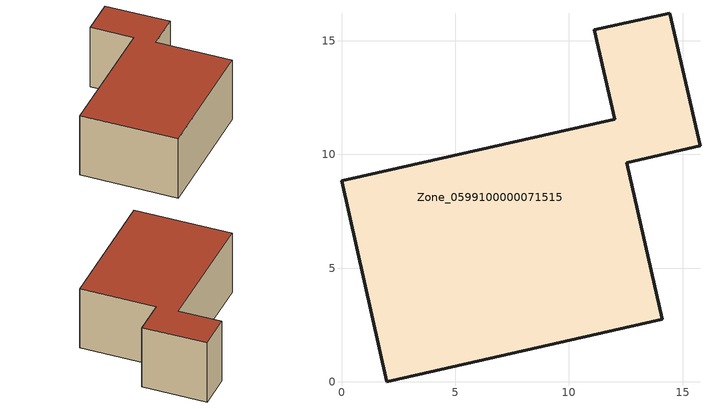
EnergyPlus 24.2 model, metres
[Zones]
Zone_0599100000071515
 floor ground (C_G): 15.76,10.37 12.53,9.64 14.09,2.75 1.99,0 0,8.84 12.01,11.55 11.12,15.47 14.42,16.21 z0
 wall outside (C_F): 12.53,9.64 15.76,10.37 14.42,16.21 11.12,15.47 12.01,11.55 0,8.84 1.99,0 14.09,2.75 12.53,9.64 z0:6.24
 roof outside (C_R): 1.99,0 14.09,2.75 12.53,9.64 15.76,10.37 14.42,16.21 11.12,15.47 12.01,11.55 0,8.84 z6.24
[BUILDING]
Pand.0599100000071515: North Axis=0; Terrain=City; Loads Convergence Tolerance Value=0.04; Temperature Convergence Tolerance Value=0.4; Solar Distribution=FullExterior; Maximum Number of Warmup Days=25; Minimum Number of Warmup Days=1
[Site:Location]
Rotterdam.The.Hague.AP_ZH_NLD Design_Conditions: Latitude=51.96; Longitude=4.45; Time Zone=1; Elevation=-4.5
[SITE:GROUNDTEMPERATURE:BUILDINGSURFACE]
18, 18, 18, 18, 18, 18, 18, 18, 18, 18, 18, 18
[MATERIAL] Thermal Absorptance=0.9; Solar Absorptance=0.7; Visible Absorptance=0.7
Name | Roughness | Thickness | Conductivity | Density | Specific Heat
G.D.1975-1991 | MediumSmooth | 0.15 | 0.288461 | 540 | 1210
F.D.1975-1991 | Rough | 0.3 | 0.230769 | 1920 | 840
R.D.1975-1991 | MediumRough | 0.2 | 0.153846 | 1500 | 1000
[CONSTRUCTION]
C_G: G.D.1975-1991
C_F: F.D.1975-1991
C_R: R.D.1975-1991
[ZONE]
Zone_0599100000071515: Type=1; Multiplier=1; Ceiling Height=Autocalculate; Volume=Autocalculate; Floor Area=autocalculate; Part of Total Floor Area=Yes
[ZONEINFILTRATION:DESIGNFLOWRATE]
Infil_Zone_0599100000071515: Zone or ZoneList or Space or SpaceList=Zone_0599100000071515; Schedule=AlwaysOn; Design Flow Rate Calculation Method=Flow/Area; Flow Rate per Floor Area=0.0042; Constant Term Coefficient=1; Temperature Term Coefficient=0; Velocity Term Coefficient=0; Velocity Squared Term Coefficient=0
[HVACTEMPLATE:ZONE:IDEALLOADSAIRSYSTEM]
Zone_0599100000071515: Maximum Heating Supply Air Temperature=50; Minimum Cooling Supply Air Temperature=13; Maximum Heating Supply Air Humidity Ratio=0.0156; Minimum Cooling Supply Air Humidity Ratio=0.0077; Heating Limit=NoLimit; Cooling Limit=NoLimit; Dehumidification Control Type=ConstantSensibleHeatRatio; Cooling Sensible Heat Ratio=0.7; Dehumidification Setpoint=60; Humidification Control Type=None; Humidification Setpoint=30; Outdoor Air Method=None; Outdoor Air Flow Rate per Person=0.00944; Outdoor Air Flow Rate per Zone Floor Area=0; Outdoor Air Flow Rate per Zone=0; Demand Controlled Ventilation Type=None; Outdoor Air Economizer Type=NoEconomizer; Heat Recovery Type=None; Sensible Heat Recovery Effectiveness=0.7; Latent Heat Recovery Effectiveness=0.65
[ZONECONTROL:THERMOSTAT]
ThermostatControl_Zone_0599100000071515: Zone or ZoneList=Zone_0599100000071515; Control Type Schedule=DualSetpointControlType; Control 1=Thermostat_Zone_0599100000071515; Temperature Difference Between Cutout And Setpoint=0
[THERMOSTATSETPOINT:DUALSETPOINT]
Thermostat_Zone_0599100000071515: Heating Setpoint Temperature Schedule=HeatingSetpoint_Zone_0599100000071515; Cooling Setpoint Temperature Schedule=CoolingSetpoint_Zone_0599100000071515
[SCHEDULE:COMPACT]
HeatingSetpoint_Zone_0599100000071515: Through: 12/31, For: AllDays, Until: 24:00, 21
CoolingSetpoint_Zone_0599100000071515: Through: 12/31, For: AllDays, Until: 24:00, 24
DualSetpointControlType: Through: 12/31, For: AllDays, Until: 24:00, 4
AlwaysOn: Through: 12/31, For: AllDays, Until: 24:00, 1
